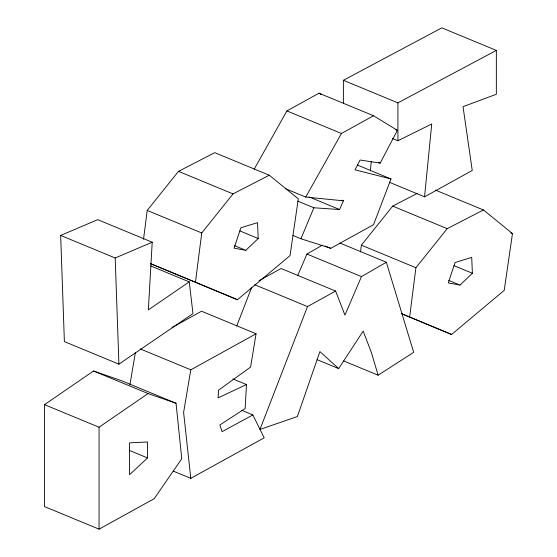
<?xml version="1.0" encoding="UTF-8"?>
<svg xmlns="http://www.w3.org/2000/svg" width="557" height="557" viewBox="0 0 557 557"><rect width="100%" height="100%" fill="white"/><g stroke="black" fill="none" stroke-linecap="round" stroke-linejoin="round"><path stroke-width="0.84" d="M232.847 378.906L246.479 384.546L245.143 408.532L219.834 424.991L222.104 431.64L252.871 414.937L264.192 437.816L190.8 478.345L173.157 471.048M152.214 242.211L148.357 309.873L189.248 281.884L192.973 313.612L118.92 364.16L64.382 341.608L60.657 235.43L97.684 219.66L152.214 242.211L115.188 257.982L60.657 235.43M370.356 170.832L371.289 161.405M389.266 182.223L424.552 196.816L431.745 123.953L397.914 140.74L392.295 138.415M143.532 239.294L147.201 210.428L178.505 171.347L214.737 152.66L269.268 175.211L298.308 198.814L290.044 255.593L237.435 299.715L150.446 263.628M237.435 299.715L195.472 282.218L201.738 232.979L233.035 193.899L269.268 175.211M360.511 251.973L361.375 245.184L392.678 206.104L417.346 193.376M451.602 334.472L409.646 316.975L415.905 267.736L447.208 228.655L483.441 209.968L512.475 233.571L504.217 290.35L451.602 334.472L401.882 313.911M171.939 327.572L201.537 311.224L256.067 333.775L250.608 367.063L218.504 390.199L218.107 397.872L246.479 384.546M129.934 384.741L135.407 352.379M256.067 333.775L190.8 369.82L183.608 412.403L190.8 478.345M357.302 165.011L390.986 178.943L373.531 224.701L330.774 248.311L300.94 238.758L292.919 235.437M236.725 326.033L251.729 287.259M386.37 262.256L361.458 276.592L344.943 315.116L335.62 291.06L307.513 306.58L259.959 429.454L297.389 416.539L319.899 351.613L338.684 368.588L363.192 331.074L371.317 352.33L378.112 375.195L413.677 352.337L386.37 262.256L339.854 243.019M300.94 238.758L313.863 207.782L339.568 209.529L343.432 200.812L341.831 200.151M297.828 275.262L306.928 254.041L322.315 245.184M390.986 178.943L355.018 169.843L360.08 160.026L380.194 163.11L397.378 130.366L373.531 115.745L319.001 93.193L286.904 110.92L254.18 169.21M285.685 188.767L305.737 197.06L341.434 133.471L373.531 115.745M245.825 250.33L258.211 238.514L257.543 222.654L240.896 227.75L234.1 248.178L245.825 250.33L234.594 245.686M459.998 285.087L472.385 273.271L471.716 257.411L455.069 262.507L448.274 282.928L459.998 285.087L448.768 280.443M147.508 457.931L129.558 474.717L129.558 442.843L147.508 441.993L147.508 457.931L129.865 450.634M44.525 404.654L93.541 371.004L121.517 380.716L176.047 403.268L181.77 458.752L154.198 498.696L99.055 529.15L44.525 506.598L44.525 404.654L99.055 427.205L148.071 393.555L176.047 403.268M259.061 280.672L281.09 268.509L335.62 291.06M424.552 196.816L472.239 170.484L463.048 106.672L496.343 94.279L496.343 50.402L441.812 27.85L343.377 80.305L343.377 103.553M343.377 80.305L397.914 102.857L496.343 50.402M305.737 197.06L343.432 200.812M395.776 129.704L397.378 130.366M286.904 110.92L341.434 133.471M378.593 162.442L380.194 163.11M435.323 190.069L483.441 209.968M510.873 232.91L512.475 233.571M392.678 206.104L447.208 228.655M309.093 196.927L339.568 209.529M453.941 265.647L472.385 273.271M297.821 201.147L313.863 207.782M361.375 245.184L415.905 267.736M178.505 171.347L233.035 193.899M325.163 245.992L330.774 248.311M306.928 254.041L361.458 276.592M239.768 230.89L258.211 238.514M401.625 313.661L409.646 316.975M147.201 210.428L201.738 232.979M254.584 284.697L307.513 306.58M150.564 263.649L195.472 282.218M150.752 265.961L189.248 281.884M343.627 360.936L378.112 375.195M317.03 359.634L338.684 368.588M140.273 348.926L190.8 369.82M241.641 410.293L252.871 414.937M93.541 371.004L148.071 393.555M319.001 93.193L321.173 94.523M115.188 257.982L118.92 364.16M397.914 102.857L397.914 140.74M99.055 427.205L99.055 529.15"/></g></svg>
